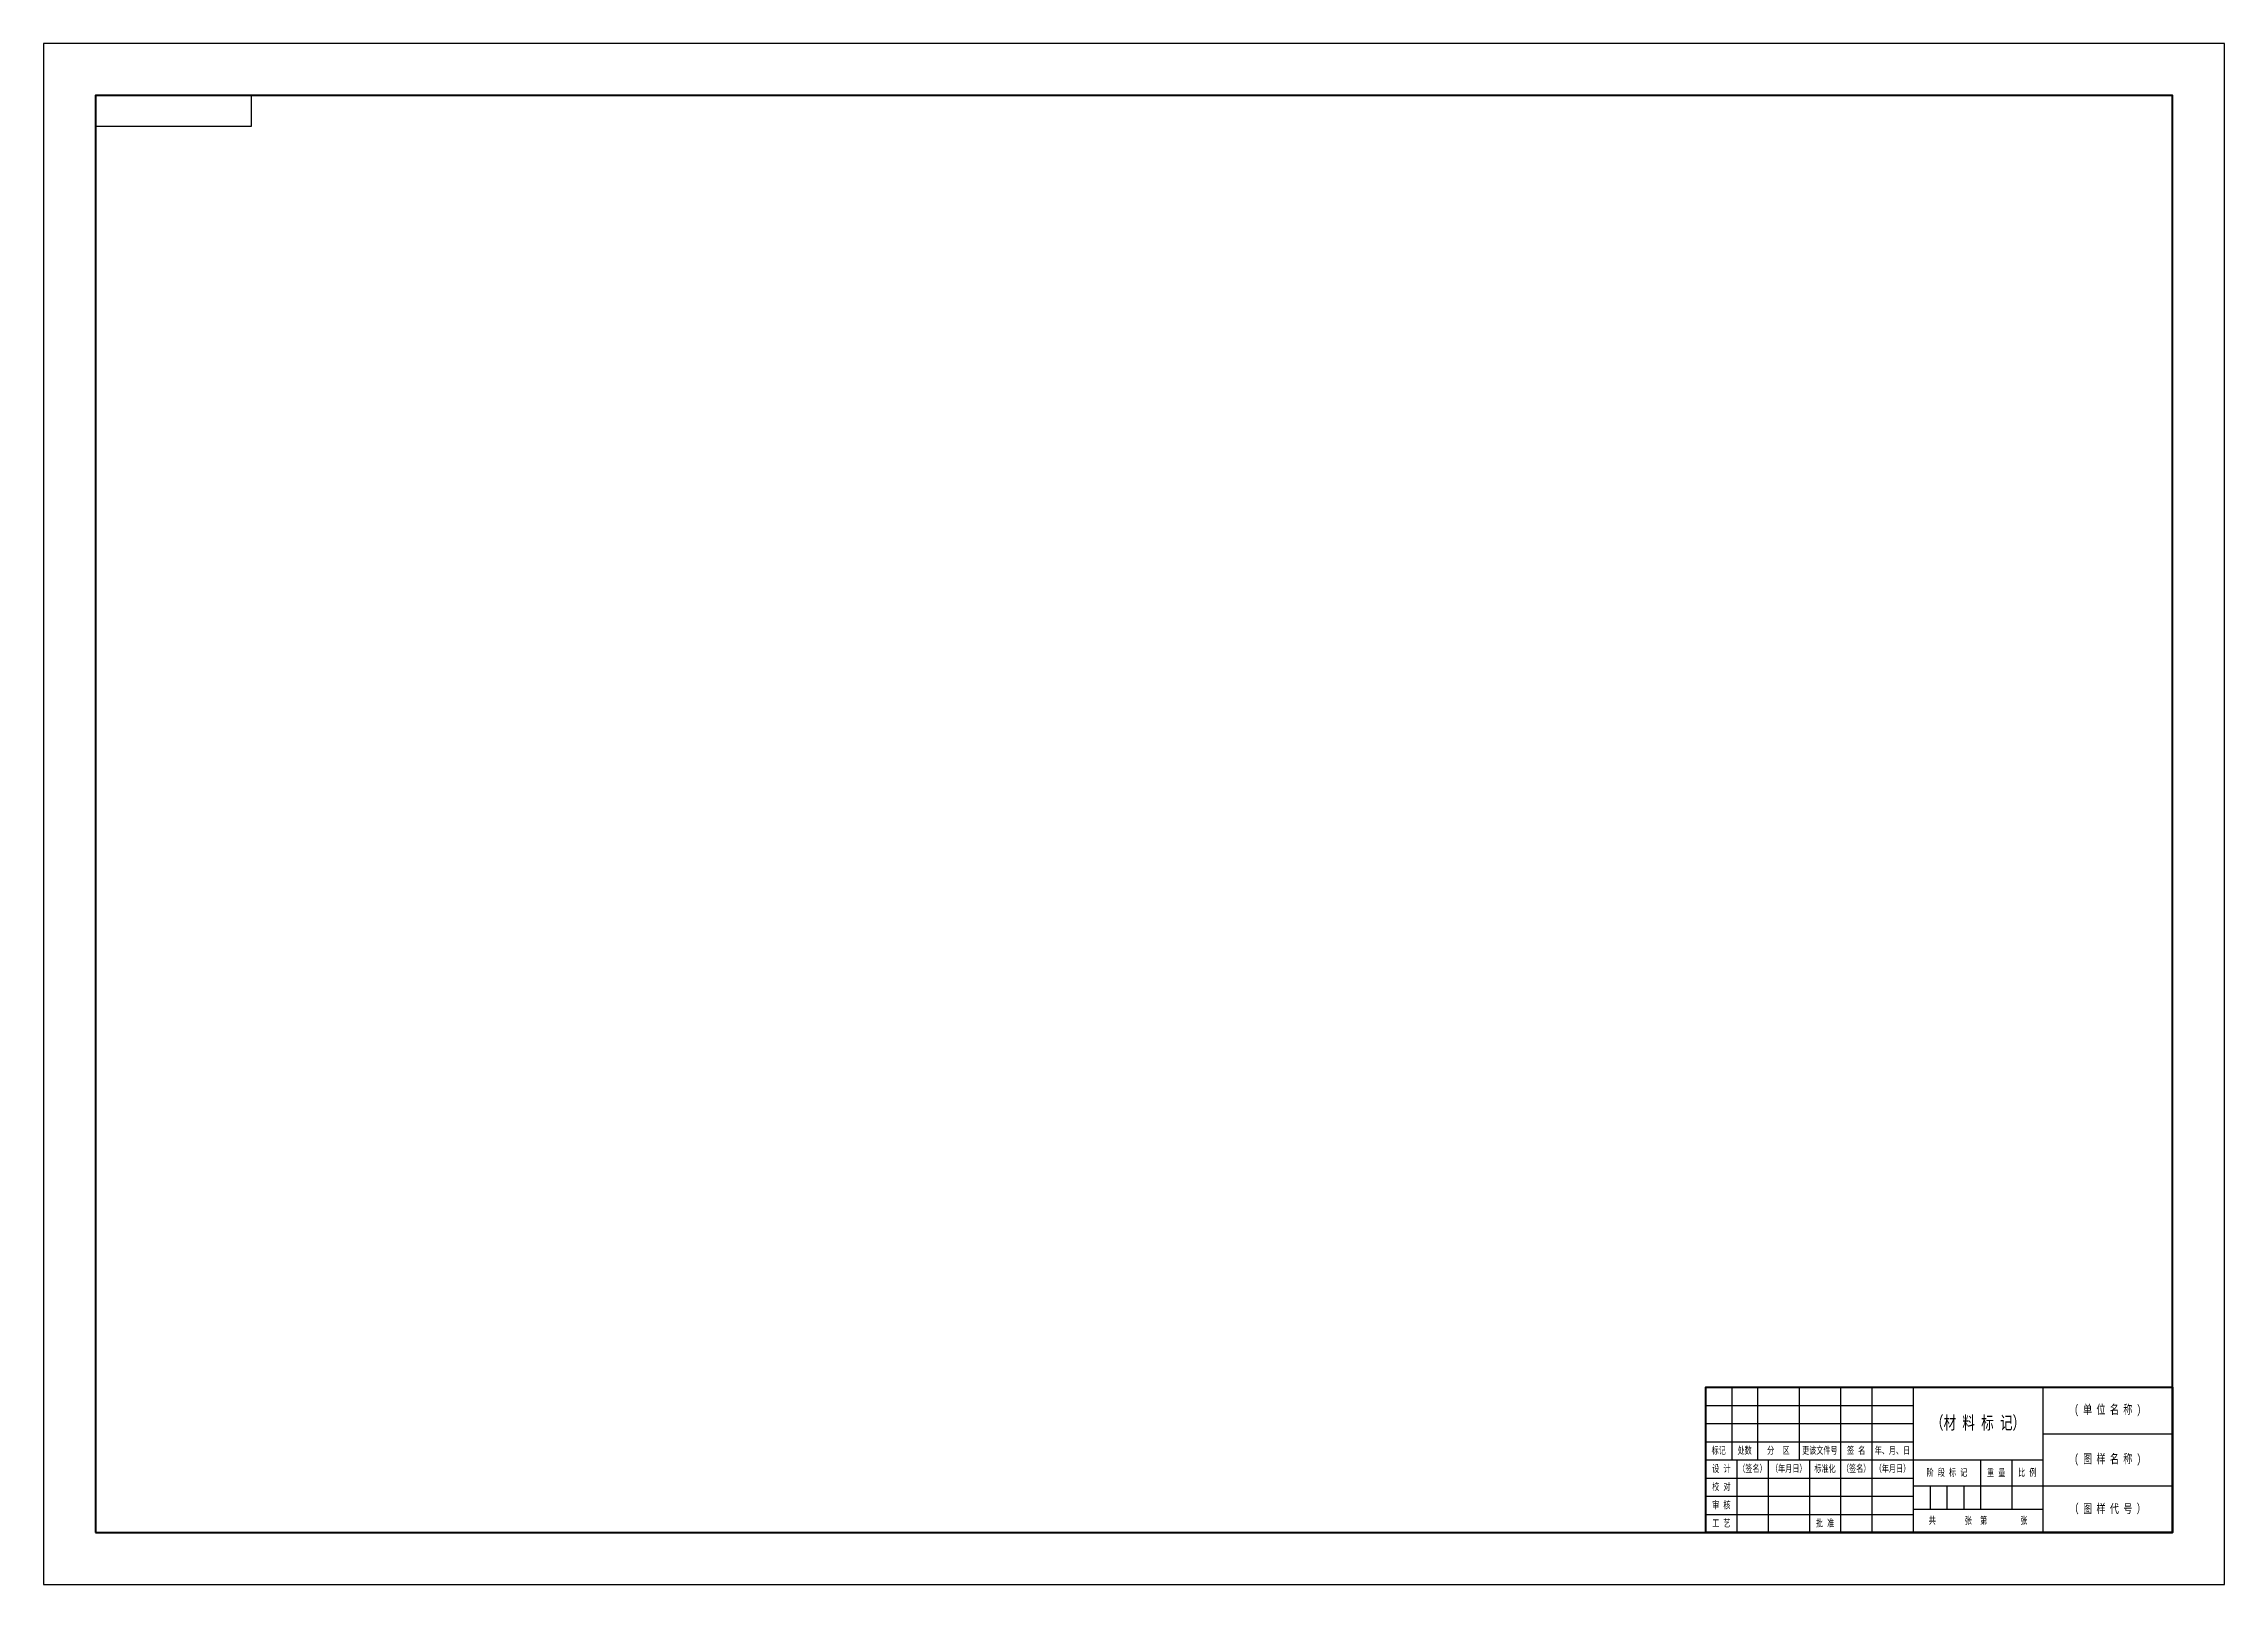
# Model space of a CAD drawing. Header units: millimetres. Extents: x 2478 to 3319, y 3717 to 4311.
import ezdxf

# ---------------------------------------------------------------- set-up
doc = ezdxf.new("R2010")
doc.units = ezdxf.units.MM
doc.styles.add('样式 1', font='SimSun.ttf', dxfattribs={"width": 0.71})

msp = doc.modelspace()

# ---------------------------------------------------------------- linework, layer by layer
for p, q in [((3129, 3793), (3129, 3765)), ((3139, 3793), (3139, 3765)), ((3155, 3793), (3155, 3765)), ((3171, 3793), (3171, 3737)), ((3183, 3793), (3183, 3737)), ((3199, 3793), (3199, 3737)), ((3249, 3793), (3249, 3737)), ((3119, 3786), (3199, 3786)), ((3119, 3779), (3199, 3779)), ((3119, 3772), (3199, 3772)), ((3249, 3775), (3299, 3775)), ((3119, 3765), (3249, 3765)), ((3131, 3765), (3131, 3737)), ((3143, 3765), (3143, 3737)), ((3159, 3765), (3159, 3737)), ((3225, 3765), (3225, 3746)), ((3237, 3765), (3237, 3746)), ((3119, 3758), (3199, 3758)), ((3119, 3751), (3199, 3751)), ((3199, 3755), (3299, 3755)), ((3205.5, 3755), (3205.5, 3746)), ((3212, 3755), (3212, 3746)), ((3218.5, 3755), (3218.5, 3746)), ((3119, 3744), (3199, 3744)), ((3199, 3746), (3249, 3746))]:
    msp.add_line(p, q)
for points in [[(2478, 3717), (3319, 3717), (3319, 4311), (2478, 4311)], [(2558, 4279), (2498, 4279), (2498, 4291), (2558, 4291)]]:
    msp.add_lwpolyline(points, close=True)
at = {"lineweight": 70}
for points in [[(2498, 3737), (3299, 3737), (3299, 4291), (2498, 4291)], [(3299, 3737), (3119, 3737), (3119, 3793), (3299, 3793)]]:
    msp.add_lwpolyline(points, close=True, dxfattribs=at)

# ---------------------------------------------------------------- texts
at = {"attachment_point": 5, "style": '样式 1'}
for s, width, insert, char_height in [('( 单 位 名 称 )', 50, (3274, 3784), 3.5), ('（材 料 标 记）', 55.8227, (3224, 3779), 5), ('标记', 10, (3124, 3768.5), 2.75), ('{\\fFangSong_GB2312|b0|i0|c134|p49;处数}', 10, (3134, 3768.5), 2.75), ('分  区', 16, (3147, 3768.5), 2.75), ('更该文件号', 18.9744, (3163, 3768.5), 2.75), ('年、月、日', 16, (3191, 3768.5), 2.75), ('( 图 样 名 称 )', 50, (3274, 3765), 3.5), ('设 计', 12, (3125, 3761.5), 2.75), ('（签名）', 12, (3137, 3761.5), 2.75), ('（年月日）', 16, (3151, 3761.5), 2.75), ('标准化', 12, (3165, 3761.5), 2.75), ('（签名）', 12, (3177, 3761.5), 2.75), ('（年月日）', 16, (3191, 3761.5), 2.75), ('阶 段 标 记', 26, (3212, 3760), 2.75), ('重 量', 12, (3231, 3760), 2.75), ('比 例', 12, (3243, 3760), 2.75), ('校 对', 12, (3125, 3754.5), 2.75), ('审 核', 12, (3125, 3747.5), 2.75), ('共       张  第        张', 50, (3224, 3741.5), 2.75), ('（ 图 样 代 号 ）', 50, (3274, 3746), 3.5), ('工 艺', 12, (3125, 3740.5), 2.75), ('批 准', 12, (3165, 3740.5), 2.75)]:
    msp.add_mtext_dynamic_manual_height_columns(s, width=width, gutter_width=12.5, heights=[0], dxfattribs=dict(at, insert=insert, char_height=char_height))
at = {"insert": (3177, 3768.5), "char_height": 2.75, "attachment_point": 5, "style": '样式 1'}
msp.add_mtext_dynamic_auto_height_columns('签 名', width=12, gutter_width=12.5, height=7, count=1, dxfattribs=at)

doc.saveas('drawing.dxf')
